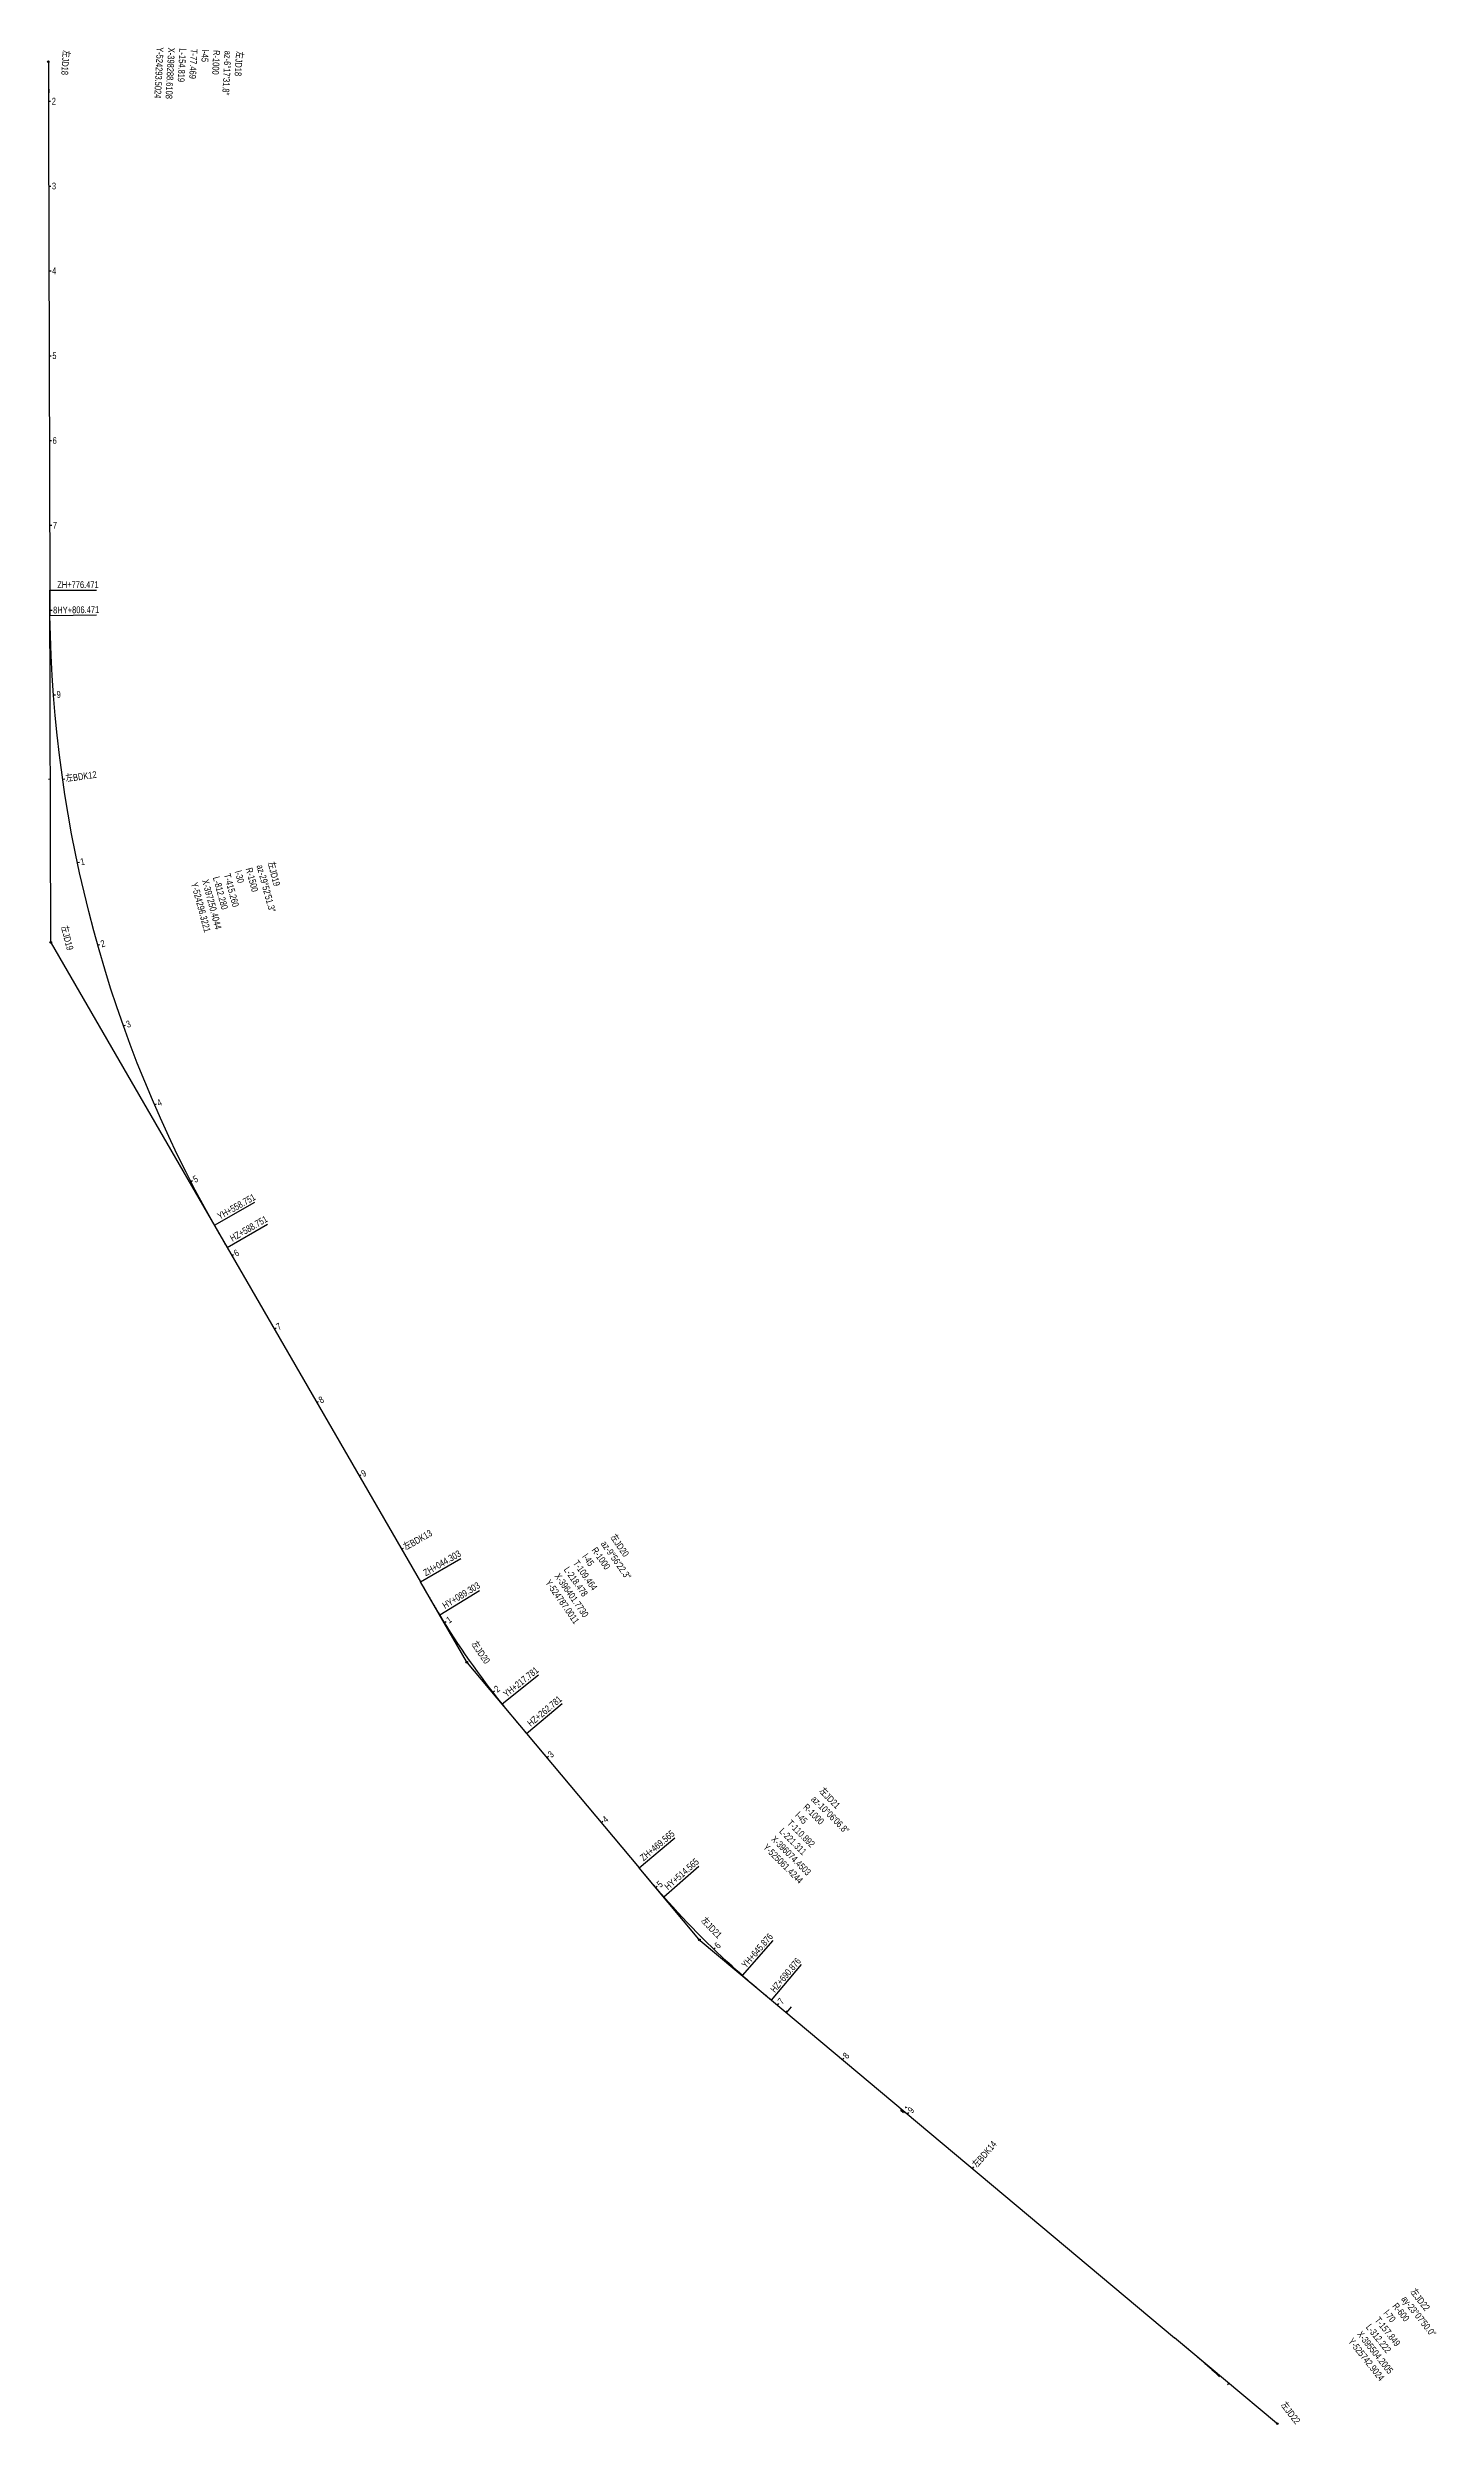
# Model space of a CAD drawing. Header units: millimetres. Extents: x 524293 to 525929, y 395503 to 398305.
import ezdxf
from ezdxf.enums import TextEntityAlignment as Align

# ---------------------------------------------------------------- set-up
doc = ezdxf.new("R2010")
doc.units = ezdxf.units.MM
doc.linetypes.add('DASH', pattern=[0.35, 0.25, -0.1])
for name, color, linetype in [('C-结构-看线', 152, 'Continuous'), ('KbhRt主线_左线', 2, 'Continuous'), ('KbhRt主线_左线qxcs', 2, 'Continuous'), ('KbhRt主线_左线txd', 2, 'Continuous'), ('KbhRt主线_左线xl', 1, 'Continuous'), ('Kbh主线_右线Bmb', 10, 'Continuous'), ('Kbh主线_左线Bmb', 10, 'Continuous'), ('Kbh主线_左线Xjj', 6, 'Continuous')]:
    doc.layers.add(name, color=color, linetype=linetype)
doc.styles.add('RHSTDHZ', font='rs9.shx', dxfattribs={"width": 0.8, "bigfont": 'hztxt.shx'})

msp = doc.modelspace()

# ---------------------------------------------------------------- linework, layer by layer
at = {"color": 3}
for centre in [(525061.4, 396074.5), (525742.9, 395504.2)]:
    msp.add_circle(centre, 1, dxfattribs=at)
at = {"layer": 'C-结构-看线', "linetype": 'DASH', "ltscale": 0.02}
for p, q in [((525298.2, 395874.3), (525302.8, 395871)), ((525298.3, 395873.7), (525301.1, 395871.8)), ((525300.7, 395871.7), (525300.8, 395871.9)), ((525300.7, 395871.7), (525301.6, 395871)), ((525301.1, 395871.8), (525301.3, 395872.1)), ((525304.6, 395877.3), (525304.4, 395877)), ((525304.7, 395876.8), (525304.5, 395876.5)), ((525304.6, 395877.3), (525305.6, 395876.6))]:
    msp.add_line(p, q, dxfattribs=at)
at = {"layer": 'KbhRt主线_左线'}
for p, q in [((524293.5, 398287.6), (524293.7, 398211.1)), ((524296.3, 397251.4), (524295.2, 397665.7)), ((524296.8, 397249.5), (524504.2, 396890.9)), ((524786.5, 396402.6), (524732.2, 396496.5)), ((524787.6, 396401), (524857.3, 396317.9)), ((525060.8, 396075.2), (524990.2, 396159.4)), ((525062.2, 396073.8), (525146.5, 396003.3)), ((525742.1, 395504.8), (525621.8, 395605.5))]:
    msp.add_line(p, q, dxfattribs=at)
for centre in [(524293.5, 398288.6), (524296.3, 397250.4), (524787, 396401.8), (525061.4, 396074.5), (525742.9, 395504.2)]:
    msp.add_circle(centre, 1, dxfattribs=at)
at = {"layer": 'KbhRt主线_左线txd', "color": 4}
for p, q in [((524295.2, 397665.7), (524350.2, 397665.8)), ((524295.4, 397635.7), (524350.4, 397636.4)), ((524489.3, 396916.9), (524537.1, 396944)), ((524504.2, 396890.9), (524551.8, 396918.4)), ((524732.2, 396496.5), (524779.8, 396524.1)), ((524755, 396457.8), (524802, 396486.3)), ((524828.7, 396352.6), (524871.6, 396387)), ((524857.3, 396317.9), (524899.5, 396353.2)), ((524990.2, 396159.4), (525032.3, 396194.8)), ((525019.3, 396125.2), (525060.7, 396161.4)), ((525112.2, 396032.4), (525148.4, 396073.8)), ((525146.5, 396003.3), (525181.8, 396045.5))]:
    msp.add_line(p, q, dxfattribs=at)
at = {"layer": 'KbhRt主线_左线xl'}
for p, q in [((524293.7, 398211.1), (524295.2, 397665.7)), ((524504.2, 396890.9), (524732.2, 396496.5)), ((524857.3, 396317.9), (524990.2, 396159.4)), ((525146.5, 396003.3), (525621.8, 395605.5))]:
    msp.add_line(p, q, dxfattribs=at)
for points in [[(524293.9, 398256.1), (524293.9, 398255.1), (524293.9, 398254.1), (524293.9, 398253.1), (524293.9, 398252.1), (524293.8, 398251.1), (524293.8, 398250.1), (524293.8, 398249.1), (524293.8, 398248.1), (524293.8, 398247.1), (524293.8, 398246.1), (524293.8, 398245.1), (524293.8, 398244.1), (524293.7, 398243.1), (524293.7, 398242.1), (524293.7, 398241.1), (524293.7, 398240.1), (524293.7, 398239.1), (524293.7, 398238.1), (524293.7, 398237.1), (524293.7, 398236.1), (524293.7, 398235.1), (524293.7, 398234.1), (524293.7, 398233.1), (524293.7, 398232.1), (524293.7, 398231.1), (524293.7, 398230.1), (524293.7, 398229.1), (524293.7, 398228.1), (524293.7, 398227.1), (524293.7, 398226.1), (524293.7, 398225.1), (524293.7, 398224.1), (524293.7, 398223.1), (524293.7, 398222.1), (524293.7, 398221.1), (524293.7, 398220.1), (524293.7, 398219.1), (524293.7, 398218.1), (524293.7, 398217.1), (524293.7, 398216.1), (524293.7, 398215.1), (524293.7, 398214.1), (524293.7, 398213.1), (524293.7, 398212.1), (524293.7, 398211.1)], [(524295.2, 397665.7), (524295.2, 397664.7), (524295.2, 397663.7), (524295.2, 397662.7), (524295.2, 397661.7), (524295.2, 397660.7), (524295.2, 397659.7), (524295.2, 397658.7), (524295.2, 397657.7), (524295.2, 397656.7), (524295.2, 397655.7), (524295.2, 397654.7), (524295.2, 397653.7), (524295.2, 397652.7), (524295.2, 397651.7), (524295.2, 397650.7), (524295.3, 397649.7), (524295.3, 397648.7), (524295.3, 397647.7), (524295.3, 397646.7), (524295.3, 397645.7), (524295.3, 397644.7), (524295.3, 397643.7), (524295.3, 397642.7), (524295.3, 397641.7), (524295.3, 397640.7), (524295.3, 397639.7), (524295.3, 397638.7), (524295.4, 397637.7), (524295.4, 397636.7), (524295.4, 397635.7)], [(524489.3, 396916.9), (524489.7, 396916.1), (524490.2, 396915.2), (524490.7, 396914.3), (524491.2, 396913.5), (524491.7, 396912.6), (524492.2, 396911.7), (524492.7, 396910.8), (524493.2, 396910), (524493.7, 396909.1), (524494.2, 396908.2), (524494.7, 396907.4), (524495.2, 396906.5), (524495.7, 396905.6), (524496.2, 396904.8), (524496.7, 396903.9), (524497.2, 396903), (524497.7, 396902.2), (524498.2, 396901.3), (524498.7, 396900.4), (524499.2, 396899.6), (524499.7, 396898.7), (524500.2, 396897.8), (524500.7, 396897), (524501.2, 396896.1), (524501.7, 396895.2), (524502.2, 396894.4), (524502.7, 396893.5), (524503.2, 396892.6), (524503.7, 396891.8), (524504.2, 396890.9)], [(524732.2, 396496.5), (524732.7, 396495.7), (524733.2, 396494.8), (524733.7, 396493.9), (524734.2, 396493.1), (524734.7, 396492.2), (524735.2, 396491.3), (524735.7, 396490.5), (524736.2, 396489.6), (524736.7, 396488.7), (524737.2, 396487.9), (524737.7, 396487), (524738.2, 396486.2), (524738.7, 396485.3), (524739.2, 396484.4), (524739.7, 396483.6), (524740.2, 396482.7), (524740.7, 396481.8), (524741.2, 396481), (524741.7, 396480.1), (524742.2, 396479.2), (524742.7, 396478.4), (524743.3, 396477.5), (524743.8, 396476.6), (524744.3, 396475.8), (524744.8, 396474.9), (524745.3, 396474.1), (524745.8, 396473.2), (524746.3, 396472.3), (524746.8, 396471.5), (524747.3, 396470.6), (524747.8, 396469.8), (524748.3, 396468.9), (524748.8, 396468), (524749.4, 396467.2), (524749.9, 396466.3), (524750.4, 396465.5), (524750.9, 396464.6), (524751.4, 396463.7), (524751.9, 396462.9), (524752.4, 396462), (524753, 396461.2), (524753.5, 396460.3), (524754, 396459.5), (524754.5, 396458.6), (524755, 396457.8)], [(524828.7, 396352.6), (524829.3, 396351.8), (524829.9, 396351), (524830.6, 396350.2), (524831.2, 396349.5), (524831.8, 396348.7), (524832.4, 396347.9), (524833.1, 396347.1), (524833.7, 396346.4), (524834.3, 396345.6), (524835, 396344.8), (524835.6, 396344), (524836.2, 396343.3), (524836.9, 396342.5), (524837.5, 396341.7), (524838.1, 396340.9), (524838.8, 396340.2), (524839.4, 396339.4), (524840, 396338.6), (524840.7, 396337.9), (524841.3, 396337.1), (524841.9, 396336.3), (524842.6, 396335.5), (524843.2, 396334.8), (524843.9, 396334), (524844.5, 396333.2), (524845.1, 396332.5), (524845.8, 396331.7), (524846.4, 396330.9), (524847.1, 396330.2), (524847.7, 396329.4), (524848.3, 396328.6), (524849, 396327.9), (524849.6, 396327.1), (524850.3, 396326.3), (524850.9, 396325.6), (524851.5, 396324.8), (524852.2, 396324), (524852.8, 396323.3), (524853.5, 396322.5), (524854.1, 396321.7), (524854.8, 396321), (524855.4, 396320.2), (524856, 396319.4), (524856.7, 396318.7), (524857.3, 396317.9)], [(524990.2, 396159.4), (524990.8, 396158.7), (524991.5, 396157.9), (524992.1, 396157.1), (524992.8, 396156.4), (524993.4, 396155.6), (524994, 396154.8), (524994.7, 396154.1), (524995.3, 396153.3), (524996, 396152.5), (524996.6, 396151.8), (524997.3, 396151), (524997.9, 396150.2), (524998.5, 396149.5), (524999.2, 396148.7), (524999.8, 396147.9), (525000.5, 396147.2), (525001.1, 396146.4), (525001.8, 396145.6), (525002.4, 396144.9), (525003.1, 396144.1), (525003.7, 396143.4), (525004.3, 396142.6), (525005, 396141.8), (525005.6, 396141.1), (525006.3, 396140.3), (525006.9, 396139.5), (525007.6, 396138.8), (525008.2, 396138), (525008.9, 396137.3), (525009.5, 396136.5), (525010.2, 396135.7), (525010.8, 396135), (525011.5, 396134.2), (525012.1, 396133.5), (525012.8, 396132.7), (525013.4, 396132), (525014.1, 396131.2), (525014.7, 396130.4), (525015.4, 396129.7), (525016.1, 396128.9), (525016.7, 396128.2), (525017.4, 396127.4), (525018, 396126.7), (525018.7, 396125.9), (525019.3, 396125.2)], [(525112.2, 396032.4), (525112.9, 396031.8), (525113.7, 396031.1), (525114.4, 396030.4), (525115.2, 396029.8), (525115.9, 396029.1), (525116.7, 396028.5), (525117.5, 396027.8), (525118.2, 396027.2), (525119, 396026.5), (525119.7, 396025.9), (525120.5, 396025.2), (525121.2, 396024.6), (525122, 396023.9), (525122.8, 396023.3), (525123.5, 396022.6), (525124.3, 396022), (525125, 396021.3), (525125.8, 396020.7), (525126.6, 396020), (525127.3, 396019.4), (525128.1, 396018.7), (525128.9, 396018.1), (525129.6, 396017.4), (525130.4, 396016.8), (525131.2, 396016.1), (525131.9, 396015.5), (525132.7, 396014.9), (525133.4, 396014.2), (525134.2, 396013.6), (525135, 396012.9), (525135.7, 396012.3), (525136.5, 396011.6), (525137.3, 396011), (525138, 396010.3), (525138.8, 396009.7), (525139.6, 396009.1), (525140.3, 396008.4), (525141.1, 396007.8), (525141.9, 396007.1), (525142.6, 396006.5), (525143.4, 396005.9), (525144.2, 396005.2), (525144.9, 396004.6), (525145.7, 396003.9), (525146.5, 396003.3)], [(525621.8, 395605.5), (525622.6, 395604.9), (525623.4, 395604.2), (525624.1, 395603.6), (525624.9, 395602.9), (525625.7, 395602.3), (525626.4, 395601.6), (525627.2, 395601), (525628, 395600.4), (525628.7, 395599.7), (525629.5, 395599.1), (525630.3, 395598.4), (525631, 395597.8), (525631.8, 395597.1), (525632.6, 395596.5), (525633.3, 395595.9), (525634.1, 395595.2), (525634.9, 395594.6), (525635.6, 395593.9), (525636.4, 395593.3), (525637.2, 395592.6), (525637.9, 395592), (525638.7, 395591.3), (525639.5, 395590.7), (525640.2, 395590.1), (525641, 395589.4), (525641.7, 395588.8), (525642.5, 395588.1), (525643.3, 395587.5), (525644, 395586.8), (525644.8, 395586.2), (525645.5, 395585.5), (525646.3, 395584.9), (525647.1, 395584.2), (525647.8, 395583.6), (525648.6, 395582.9), (525649.3, 395582.3), (525650.1, 395581.6), (525650.8, 395580.9), (525651.6, 395580.3), (525652.4, 395579.6), (525653.1, 395579), (525653.9, 395578.3), (525654.6, 395577.7), (525655.4, 395577), (525656.1, 395576.3), (525656.9, 395575.7), (525657.6, 395575), (525658.4, 395574.4), (525659.1, 395573.7), (525659.9, 395573), (525660.6, 395572.4), (525661.4, 395571.7), (525662.1, 395571), (525662.9, 395570.4), (525663.6, 395569.7), (525664.3, 395569), (525665.1, 395568.4), (525665.8, 395567.7), (525666.6, 395567), (525667.3, 395566.3), (525668, 395565.7), (525668.8, 395565), (525669.5, 395564.3), (525670.2, 395563.6), (525671, 395563), (525671.7, 395562.3), (525672.4, 395561.6), (525673.2, 395560.9), (525673.9, 395560.2), (525674.6, 395559.5)]]:
    msp.add_lwpolyline(points, dxfattribs=at)
for points in [[(524489.3, 396916.9, -0.126041), (524295.4, 397635.7)], [(524828.7, 396352.6, -0.03213), (524755, 396457.8)], [(525112.2, 396032.4, -0.03284), (525019.3, 396125.2)]]:
    msp.add_lwpolyline(points, format="xyb", dxfattribs=at)
at = {"layer": 'Kbh主线_右线Bmb', "color": 10}
msp.add_line((524296.1, 397442.8), (524293.6, 397442.4), dxfattribs=at)
at = {"layer": 'Kbh主线_左线Bmb', "color": 10}
for p, q in [((524293.7, 398242.1), (524296.2, 398242.1)), ((524293.9, 398142.1), (524296.4, 398142.1)), ((524294.2, 398042.1), (524296.7, 398042.1)), ((524294.4, 397942.1), (524296.9, 397942.1)), ((524294.7, 397842.1), (524297.2, 397842.1)), ((524295, 397742.1), (524297.5, 397742.1)), ((524295.3, 397642.1), (524297.8, 397642.2)), ((524299.5, 397542.2), (524302, 397542.4)), ((524310.3, 397442.8), (524312.8, 397443.2)), ((524327.7, 397344.4), (524330.2, 397344.9)), ((524351.6, 397247.3), (524354.1, 397248)), ((524382, 397152.1), (524384.3, 397152.9)), ((524418.6, 397059), (524420.9, 397060)), ((524461.4, 396968.6), (524463.6, 396969.8)), ((524509.8, 396881.2), (524512, 396882.4)), ((524559.9, 396794.6), (524562, 396795.9)), ((524609.9, 396708), (524612.1, 396709.3)), ((524660, 396621.5), (524662.1, 396622.7)), ((524710, 396534.9), (524712.2, 396536.1)), ((524760.6, 396448.6), (524762.8, 396450)), ((524817.7, 396366.6), (524819.7, 396368.1)), ((524881.2, 396289.4), (524883.2, 396291)), ((524945.5, 396212.7), (524947.4, 396214.3)), ((525009.8, 396136.2), (525011.7, 396137.8)), ((525078.4, 396063.4), (525080.1, 396065.2)), ((525153.5, 395997.4), (525155.1, 395999.3)), ((525230.2, 395933.3), (525231.8, 395935.2)), ((525306.9, 395869.1), (525308.5, 395871)), ((525383.5, 395804.9), (525385.1, 395806.8)), ((525684.3, 395550.3), (525686, 395552))]:
    msp.add_line(p, q, dxfattribs=at)
at = {"layer": 'Kbh主线_左线Xjj'}
for q in [(525169.9, 395995.4), (525164.9, 395991.4)]:
    msp.add_line((525164.1, 395988.5), q, dxfattribs=at)

# ---------------------------------------------------------------- texts
at = {"layer": 'KbhRt主线_左线', "color": 6, "style": 'RHSTDHZ', "width": 0.8}
for s, rotation, p in [('左JD18', 267.0095, (524309.5, 398287.8)), ('左JD19', 285.0961, (524311.8, 397254.6)), ('左JD20', 305.0063, (524800.1, 396411)), ('左JD21', 315.027, (525072.7, 396085.8)), ('左JD22', 308.5127, (525755.4, 395514.2))]:
    msp.add_text(s, height=8, rotation=rotation, dxfattribs=at).set_placement(p, align=Align.CENTER)
at = {"layer": 'KbhRt主线_左线qxcs', "char_height": 8, "attachment_point": 1, "style": 'RHSTDHZ'}
for s, insert, rotation in [('左JD18\\Paz-6°17′31.8″\\PR-1000\\Pl-45\\PT-77.469\\PL-154.819\\PX-398288.6108\\PY-524293.5024\\P', (524522.7, 398300.7), 267.0095), ('左JD19\\Paz-29°52′51.3″\\PR-1500\\Pl-30\\PT-415.260\\PL-812.280\\PX-397250.4044\\PY-524296.3221', (524559.6, 397346.3), 285.0961), ('左JD20\\Paz-9°56′22.3″\\PR-1000\\Pl-45\\PT-109.464\\PL-218.478\\PX-396401.7730\\PY-524787.0011', (524962.1, 396553.7), 305.0063), ('左JD21\\Paz-10°06′06.8″\\PR-1000\\Pl-45\\PT-110.892\\PL-221.311\\PX-396074.4503\\PY-525061.4244', (525207.5, 396254.6), 315.027), ('左JD22\\Pay-23°07′50.0″\\PR-600\\Pl-70\\PT-157.849\\PL-312.222\\PX-395504.2005\\PY-525742.9024', (525905.3, 395664.1), 308.5127)]:
    msp.add_mtext(s, dxfattribs=dict(at, insert=insert, rotation=rotation))
at = {"layer": 'KbhRt主线_左线txd', "color": 4, "style": 'RHSTDHZ', "width": 0.8}
for s, rotation, p in [('ZH+776.471', 0.1556, (524304, 397668.1)), ('HY+806.471', 0.7286, (524304.1, 397638.2)), ('YH+558.751', 29.4636, (524495.7, 396923.4)), ('HZ+588.751', 30.0365, (524510.6, 396897.4)), ('ZH+044.303', 30.0365, (524738.6, 396503)), ('HY+089.303', 31.3257, (524761.3, 396464.4)), ('YH+217.781', 38.6869, (524834, 396360)), ('HZ+262.781', 39.9761, (524862.5, 396325.4)), ('ZH+469.565', 39.9761, (524995.4, 396166.9)), ('HY+514.565', 41.2652, (525024.4, 396132.8)), ('YH+645.876', 48.7888, (525116.2, 396040.6)), ('HZ+690.876', 50.0779, (525150.3, 396011.6))]:
    msp.add_text(s, height=8, rotation=rotation, dxfattribs=at).set_placement(p)
at = {"layer": 'Kbh主线_左线Bmb', "color": 10, "style": 'RHSTDHZ', "width": 0.8}
for s, rotation, p in [('2', 359.5442, (524297.5, 398238.1)), ('3', 0.1556, (524297.7, 398138.1)), ('4', 0.1556, (524298, 398038.1)), ('5', 0.1556, (524298.2, 397938.1)), ('6', 0.1556, (524298.5, 397838.1)), ('7', 0.1556, (524298.8, 397738.1)), ('8', 0.5081, (524299.1, 397638.2)), ('9', 4.3011, (524303.5, 397538.5)), ('左BDK12', 8.1208, (524314.6, 397439.4)), ('1', 11.9406, (524332.2, 397341.3)), ('2', 15.7603, (524356.4, 397244.5)), ('3', 19.58, (524386.9, 397149.6)), ('4', 23.3997, (524423.7, 397056.9)), ('5', 27.2194, (524466.6, 396966.8)), ('6', 30.0365, (524515.1, 396879.6)), ('7', 30.0365, (524565.1, 396793)), ('8', 30.0365, (524615.2, 396706.5)), ('9', 30.0365, (524665.3, 396619.9)), ('左BDK13', 30.0365, (524715.3, 396533.3)), ('1', 31.9386, (524766, 396447.2)), ('2', 37.6681, (524823.1, 396365.7)), ('3', 39.9761, (524886.7, 396288.7)), ('4', 39.9761, (524951, 396212.1)), ('5', 40.5658, (525015.3, 396135.6)), ('6', 46.1603, (525083.9, 396063.4)), ('7', 50.0779, (525159, 395997.8)), ('8', 50.0779, (525235.7, 395933.6)), ('9', 50.0779, (525312.3, 395869.4)), ('左BDK14', 50.0779, (525389, 395805.2))]:
    msp.add_text(s, height=8, rotation=rotation, dxfattribs=at).set_placement(p)

doc.saveas('drawing.dxf')
